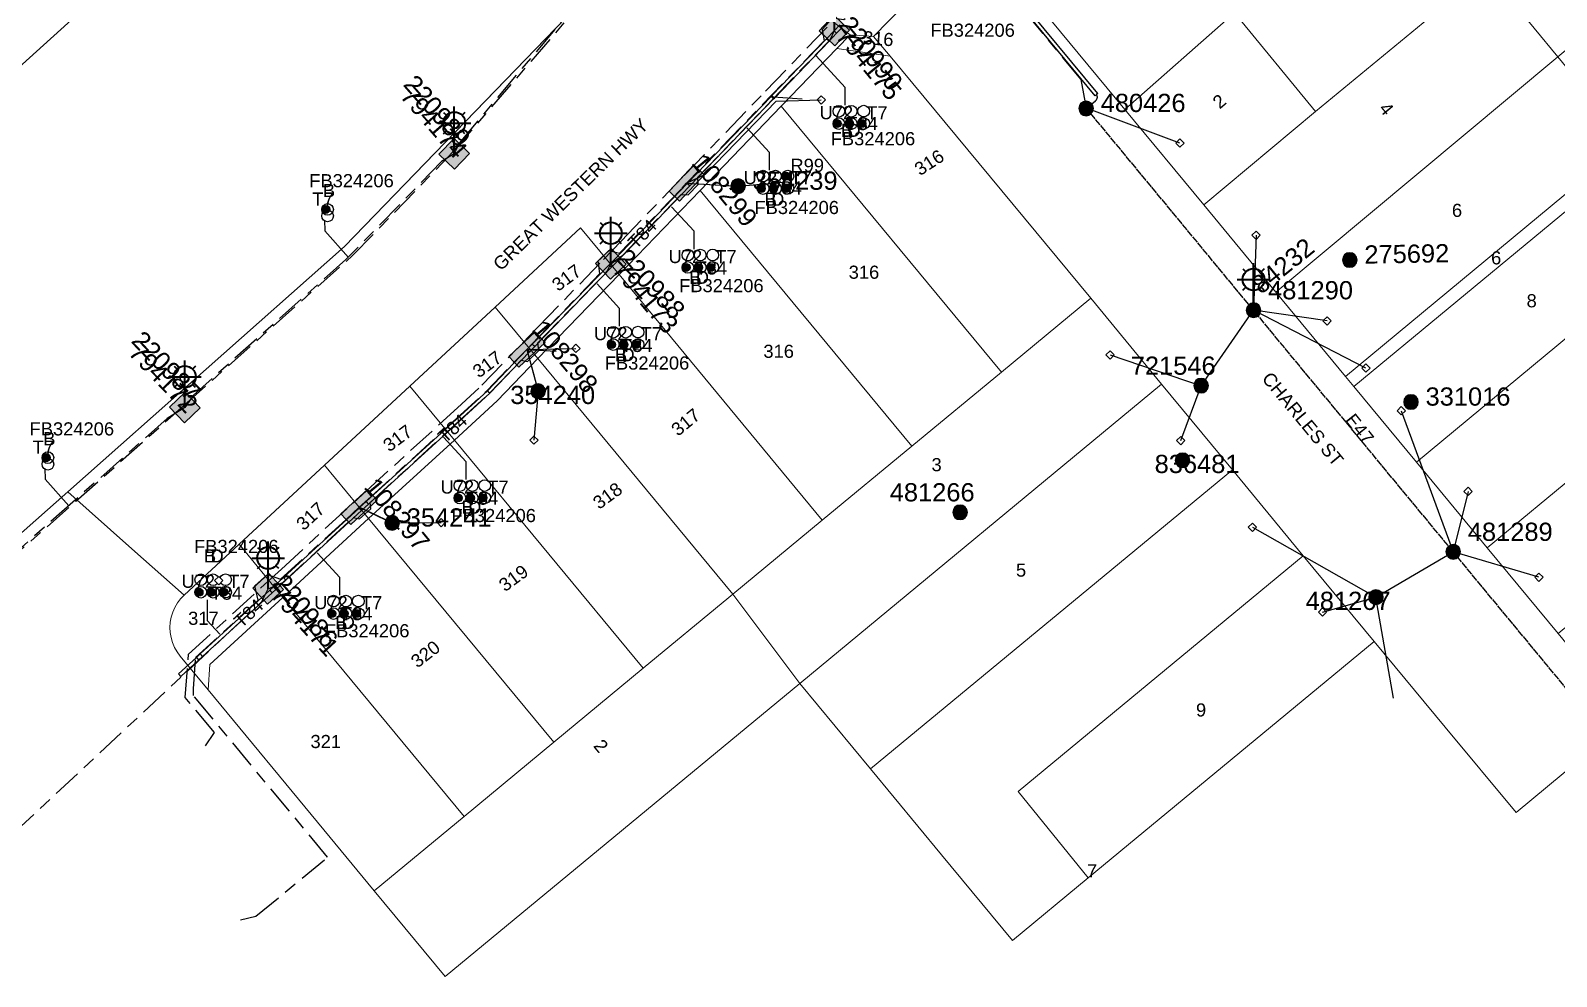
# Model space of a CAD drawing. Header units: metres. Extents: x 259983 to 262112, y 6265371 to 6267114.
# Drawn here: x 261296 to 261505.5, y 6265508.4 to 6265638.2 of the extents above; entities that cross this region are included whole.
import ezdxf
from ezdxf.enums import TextEntityAlignment as Align

# ---------------------------------------------------------------- set-up
doc = ezdxf.new("R2010")
doc.units = ezdxf.units.M
doc.linetypes.add('Cable Exist OH', pattern=[1, 1, 0])
doc.linetypes.add('Cable Exist UG', pattern=[8.2, 4, -1.2, 1.8, -1.2])
doc.layers.get('0').update_dxf_attribs({"color": 6})
doc.layers.add('Cadastre Land Parcels_SP_EXT', color=9, linetype='Continuous', lineweight=5)
doc.layers.add('Cadastre Roads_SP_EXT', color=9, linetype='Continuous', lineweight=5)
for name, color, linetype in [('Duct_SP_EXT', 7, 'Continuous'), ('Equip_SP_SL_EXT', 7, 'Continuous'), ('Mains_HV_EXT', 7, 'Continuous'), ('Mains_LV_EXT', 7, 'Continuous'), ('Mains_SL_EXT', 7, 'Continuous'), ('Services_SP_EXT', 7, 'Continuous'), ('SupportsOH_SP_TR_HV_LV_SL_EXT', 7, 'Continuous'), ('SupportsUG_SP_LV_EXT', 7, 'Continuous'), ('SupportsUG_SP_LV_SL_EXT', 7, 'Continuous'), ('Trench_SP_EXT', 7, 'Continuous')]:
    doc.layers.add(name, color=color, linetype=linetype)
doc.styles.add('COLUMN_LABEL', font='arial.ttf')
doc.styles.add('iecARIAL', font='arial.ttf', dxfattribs={"height": 2})
doc.styles.add('POLE_LABEL', font='arial.ttf')
doc.styles.get("Standard").update_dxf_attribs({"font": 'arial.ttf'})

# ---------------------------------------------------------------- blocks, each defined once
blk = doc.blocks.new('COLUMN_EXT')
blk.add_hatch(color=256).paths.add_polyline_path([(-1.49, 1.48), (-1.49, -1.49), (1.48, -1.49), (1.48, 1.48)])
blk.add_lwpolyline([(-1.49, -1.49), (1.48, -1.49), (1.48, 1.48), (-1.49, 1.48)], close=True)
for tag, height, style, flags, p in [('ASSET_NUM', 2.5, 'COLUMN_LABEL', 8, (2, 2)), ('STRUCTURE_PLANT_NUMBER', 0.2, 'POLE_LABEL', 9, (1.81, 0.03)), ('STREET_CODE', 0.2, 'COLUMN_LABEL', 9, (1.81, -0.2))]:
    blk.add_attdef(tag, text='', height=height, dxfattribs=dict(style=style, flags=flags)).set_placement(p, align=Align.MIDDLE_LEFT)
at = {"flags": 9}
for tag, p in [('COLUMN_TYPE', (1.81, -0.4)), ('OWNED_BY', (1.81, -0.6)), ('STATE', (1.81, -0.8)), ('USAGE', (1.81, -1)), ('STREETNAME', (1.81, -1.6)), ('SUBURB', (1.81, -1.8)), ('LEGEND', (1.81, -1.2)), ('LOCATION', (1.81, -1.4)), ('NOTES', (1.81, -2))]:
    blk.add_attdef(tag, text='', height=0.2, dxfattribs=at).set_placement(p, align=Align.MIDDLE_LEFT)
at = {"flags": 1}
blk.add_attdef('Z', (1.81, -2.35), '', height=0.2, dxfattribs=at)
blk = doc.blocks.new('PILLAR_EXT')
blk.add_hatch(color=256).paths.add_polyline_path([(-2.475, 0.99), (-2.475, -0.99), (2.475, -0.99), (2.475, 0.99)])
blk.add_lwpolyline([(-2.475, -0.99), (2.475, -0.99), (2.475, 0.99), (-2.475, 0.99)], close=True)
at = {"style": 'iecARIAL', "flags": 8}
blk.add_attdef('ASSET_NUM', (1.5, 3.5), '', height=2.5, dxfattribs=at)
for tag, p, flags in [('OWNED_BY', (0, -0.2), 9), ('STATE', (0, -0.4), 9), ('SUPPORT_TYPE', (0, -0.6), 9), ('STREETNAME', (0, -1.8), 9), ('SUBURB', (0, -2), 1), ('USAGE', (0, -0.8), 9), ('LEGEND', (0, -1), 9), ('LOCATION', (0, -1.2), 9), ('NOTES', (0, -1.4), 9), ('PARENT', (0, -1.6), 9)]:
    blk.add_attdef(tag, p, '', height=0.2, dxfattribs=dict(flags=flags))
blk = doc.blocks.new('DUCT_EXT')
blk.add_circle((0, 0.8), 0.8)
at = {"flags": 1}
blk.add_attdef('Z', (0, 0), '', height=0.2, dxfattribs=at)
at = {"flags": 9}
for tag, p in [('DUCT_CODE', (0, 0)), ('XSECT_TYPE', (0, -0.2)), ('STATE', (0, -0.6)), ('FB_REFERENCE', (0, -0.4)), ('NOTES', (0, -0.8))]:
    blk.add_attdef(tag, text='', height=0.2, dxfattribs=at).set_placement(p, align=Align.MIDDLE_LEFT)
blk = doc.blocks.new('SL_LANTERN_EXT')
at = {"lineweight": 40}
for p, q in [((0, 1.97), (0, 6.47)), ((-2.25, 4.22), (2.25, 4.22)), ((-1.46, 5.68), (-1.06, 5.28)), ((1.46, 5.68), (1.06, 5.28)), ((-1.46, 2.76), (-1.06, 3.16)), ((0, 0), (0, 2.72)), ((1.46, 2.76), (1.06, 3.16))]:
    blk.add_line(p, q, dxfattribs=at)
blk.add_circle((0, 4.22), 1.5, dxfattribs=at)
at = {"style": 'iecARIAL', "flags": 8}
blk.add_attdef('ASSET_NUM', (1.5, 1.5), '', height=2.5, dxfattribs=at)
for tag, p, height, flags in [('OPERATING_VOLTAGE', (0.98, -1.65), 0.2, 9), ('ORIENTATION', (0.98, -1.85), 0.2, 9), ('OWNED_BY', (0.98, -2.05), 0.2, 9), ('STATE', (0.98, -2.25), 0.2, 9), ('CONSTRUCTED_VOLTAGE', (0.98, -0.65), 0.2, 9), ('CONTROL_TYPE', (0.98, -0.85), 0.2, 9), ('LANTERN_PURPOSE', (0.98, -1.05), 0.2, 9), ('LANTERN_TYPE', (0.98, -1.25), 0.2, 9), ('NO_PHASES', (0.98, -1.45), 0.2, 9), ('LNUMBER', (2.18, -3.25), 2.5, 8), ('USAGE', (0.98, -2.45), 0.2, 9), ('CEXIST', (0.98, -2.65), 0.2, 9), ('CNEW', (0.98, -2.85), 0.2, 9), ('CNUMBER', (0.98, -3.05), 0.2, 9), ('CREMOVE', (0.98, -3.25), 0.2, 9), ('CREPLACE', (0.98, -3.45), 0.2, 9), ('LKINGHEIGHT', (0.98, -3.65), 0.2, 9), ('LBRACKET', (0.98, -3.85), 0.2, 9), ('LBRACKETVOCAB', (0.98, -4.05), 0.2, 9), ('LCATEGORY', (0.98, -4.25), 0.2, 9), ('LCHARGE1', (0.98, -4.45), 0.2, 9), ('LCHARGE1PERCENT', (0.98, -4.65), 0.2, 9), ('LCHARGE2', (0.98, -4.85), 0.2, 9), ('LCHARGE2PERCENT', (0.98, -5.05), 0.2, 9), ('LCHARGE3', (0.98, -5.25), 0.2, 9), ('LCHARGE3PERCENT', (0.98, -5.45), 0.2, 9), ('LEXIST', (0.98, -5.65), 0.2, 9), ('LLAMP', (0.98, -5.85), 0.2, 9), ('LLAMPVOCAB', (0.98, -6.05), 0.2, 9), ('LMAST', (0.98, -6.25), 0.2, 9), ('LMASTVOCAB', (0.98, -6.45), 0.2, 9), ('LNEW', (0.98, -6.65), 0.2, 9), ('LANTNUMBER', (0.98, -6.85), 0.2, 9), ('LOUTREACH', (0.98, -7.25), 0.2, 9), ('LOUTREACHVOCAB', (0.98, -7.45), 0.2, 9), ('LRATECODE', (0.98, -7.65), 0.2, 9), ('LREMOVE', (0.98, -7.85), 0.2, 9), ('LREPLACE', (0.98, -8.05), 0.2, 9), ('LTYPE', (0.98, -8.25), 0.2, 9), ('LTYPEVOCAB', (0.98, -8.45), 0.2, 9), ('STREETNAME', (0.98, -9.25), 0.2, 9), ('SUBURB', (0.98, -9.45), 0.2, 1), ('LEGEND', (0.98, -8.65), 0.2, 9), ('LOCATION', (0.98, -8.85), 0.2, 9), ('NOTES', (0.98, -9.05), 0.2, 9)]:
    blk.add_attdef(tag, p, '', height=height, dxfattribs=dict(flags=flags))
blk = doc.blocks.new('CCP_EXT')
at = {"flags": 9}
for tag, p in [('STATE', (0, -1.8)), ('NOTES', (0, -2))]:
    blk.add_attdef(tag, text='', height=0.2, dxfattribs=at).set_placement(p, align=Align.MIDDLE_LEFT)
blk.add_wipeout([(0, 0.57), (0.57, 0), (0, -0.57), (-0.57, 0)])
blk.add_lwpolyline([(-0.57, 0), (0, 0.57), (0.57, 0), (0, -0.57), (-0.57, 0)])
at = {"flags": 1}
blk.add_attdef('Z', (0, 0), '', height=0.2, dxfattribs=at)
at = {"flags": 9}
for tag, p in [('CCP_TYPE', (0, 0)), ('CONSTRUCTED_VOLTAGE', (0, -0.2)), ('OPERATING_VOLTAGE', (0, -0.6)), ('ORIENTATION', (0, -0.8)), ('OWNED_BY', (0, -1)), ('NO_PHASES', (0, -0.4)), ('USAGE', (0, -1.2)), ('LEGEND', (0, -1.4)), ('LIFE_SUPPORT', (0, -1.6))]:
    blk.add_attdef(tag, text='', height=0.2, dxfattribs=at).set_placement(p, align=Align.MIDDLE_LEFT)
blk = doc.blocks.new('POLE_EXT')
blk.add_hatch(color=256).paths.add_polyline_path([(-1, 0, 1), (1, 0, 1)])
blk.add_lwpolyline([(-1, 0, 1), (1, 0, 1)], format="xyb", close=True)
for tag, height, flags, p in [('pNumber', 2.5, 8, (-17.84, 2.07)), ('OWNED_BY', 0.2, 9, (1.35, -0.4)), ('SPECIAL_USE', 0.2, 9, (1.35, -0.8)), ('STATE', 0.2, 9, (1.35, -1)), ('cLV', 0.2, 9, (1.35, -1.4)), ('hDepth', 0.2, 9, (1.35, -1.6)), ('hDia', 0.2, 9, (1.35, -1.8)), ('cHV', 0.2, 9, (1.35, -2)), ('PARENT', 0.2, 9, (1.35, -0.6)), ('USAGE', 0.2, 9, (1.35, -1.2)), ('cLinedev', 0.2, 9, (1.35, -3.4)), ('pExisting', 0.2, 9, (1.35, -3.8)), ('LBRACKET', 0.2, 9, (1.35, -2.2)), ('LExisting', 0.2, 9, (1.35, -2.4)), ('LANTNUMBER', 0.2, 9, (1.35, -2.6)), ('LOther', 0.2, 9, (1.35, -2.8)), ('LRemove', 0.2, 9, (1.35, -3)), ('LEGEND', 0.2, 9, (1.35, -3.2)), ('LOCATION', 0.2, 9, (1.35, -3.6)), ('PFNUMBER', 0.2, 9, (1.35, -4)), ('NEWPFNUMBER', 0.2, 9, (1.35, -4.2)), ('pFooting', 0.2, 9, (1.35, -4.4)), ('pNew', 0.2, 9, (1.35, -4.6)), ('pRelocate', 0.2, 9, (1.35, -5)), ('pRemove', 0.2, 9, (1.35, -5.2)), ('pReplace', 0.2, 9, (1.35, -5.4)), ('pStay', 0.2, 9, (1.35, -5.6)), ('pType', 0.2, 9, (1.35, -5.8)), ('cspan', 0.2, 9, (1.35, -6)), ('STREETNAME', 0.2, 9, (1.35, -6.2)), ('SUBURB', 0.2, 9, (1.35, -6.4)), ('OPERATED_BY', 0.2, 9, (1.36, -7.01)), ('NOTES', 0.2, 9, (1.35, -6.6)), ('MAINTAINED_BY', 0.2, 9, (1.36, -6.81))]:
    blk.add_attdef(tag, text='', height=height, dxfattribs=dict(flags=flags)).set_placement(p, align=Align.MIDDLE_LEFT)
at = {"style": 'POLE_LABEL'}
for tag, height, flags, p in [('ASSET_NUM', 2.5, 8, (2, 2)), ('STRUCTURE_PLANT_NUMBER', 0.2, 9, (1.35, 0.03)), ('STREET_CODE', 0.2, 9, (1.35, -0.2))]:
    blk.add_attdef(tag, text='', height=height, dxfattribs=dict(at, flags=flags)).set_placement(p, align=Align.MIDDLE_LEFT)
at = {"flags": 1}
blk.add_attdef('Z', (1.35, -7.33), '', height=0.2, dxfattribs=at)
blk = doc.blocks.new('CABLE_LARGE_EXT')
h = blk.add_hatch(color=256)
edge = h.paths.add_edge_path()
edge.add_arc((0, 0.55), 0.55, 0, 360)
blk.add_circle((0, 0.55), 0.55)
at = {"flags": 1}
blk.add_attdef('Z', (0, 0), '', height=0.2, dxfattribs=at)
at = {"flags": 9}
for tag, p in [('COND_CODE', (0, 0)), ('STATE', (0, -0.4)), ('XSECT_SIZE', (0, -0.6)), ('FB_REFERENCE', (0, -0.2)), ('NOTES', (0, -0.8))]:
    blk.add_attdef(tag, text='', height=0.2, dxfattribs=at).set_placement(p, align=Align.MIDDLE_LEFT)

msp = doc.modelspace()

# ---------------------------------------------------------------- linework, layer by layer
at = {"layer": 'Cadastre Land Parcels_SP_EXT', "linetype": 'Continuous'}
for points in [[(261439.28, 6265667.34), (261461.33, 6265640.6), (261472.48, 6265627.08), (261488.03, 6265639.9), (261453.92, 6265681.17), (261439.28, 6265667.34)], [(261544.45, 6265666.88), (261534.79, 6265678.57), (261519.03, 6265665.5), (261503.55, 6265652.71), (261495.96, 6265646.43), (261505.74, 6265634.58), (261544.45, 6265666.88)], [(261461.33, 6265640.6), (261439.28, 6265667.34), (261427.22, 6265655.68), (261427.28, 6265650.31), (261446.26, 6265627.37), (261461.33, 6265640.6)], [(261505.74, 6265634.58), (261495.96, 6265646.43), (261488.03, 6265639.9), (261472.48, 6265627.08), (261457.11, 6265614.26), (261467.03, 6265602.26), (261505.74, 6265634.58)], [(261472.48, 6265627.08), (261461.33, 6265640.6), (261446.26, 6265627.37), (261457.11, 6265614.26), (261472.48, 6265627.08)], [(261411.78, 6265637.38), (261408.55, 6265637.61), (261406.73, 6265635.71), (261414.05, 6265634.65), (261411.78, 6265637.38)], [(261441.6, 6265601.44), (261414.05, 6265634.65), (261406.73, 6265635.71), (261399.11, 6265627.79), (261429.33, 6265591.3), (261441.6, 6265601.44)], [(261515.4, 6265622.86), (261505.74, 6265634.58), (261467.03, 6265602.26), (261476.58, 6265590.73), (261515.4, 6265622.86)], [(261429.33, 6265591.3), (261399.11, 6265627.79), (261387.96, 6265616.21), (261417.06, 6265581.16), (261429.33, 6265591.3)], [(261516.57, 6265621.44), (261515.4, 6265622.86), (261476.58, 6265590.73), (261477.74, 6265589.32), (261516.57, 6265621.44)], [(261525.13, 6265611.09), (261516.57, 6265621.44), (261477.74, 6265589.32), (261486.31, 6265578.97), (261525.13, 6265611.09)], [(261417.06, 6265581.16), (261387.96, 6265616.21), (261376.86, 6265604.69), (261404.75, 6265571), (261417.06, 6265581.16)], [(261359.83, 6265600.24), (261365.69, 6265593.16), (261376.86, 6265604.69), (261371.55, 6265611.09), (261359.83, 6265600.24)], [(261534.86, 6265599.32), (261525.13, 6265611.09), (261486.31, 6265578.97), (261496.04, 6265567.2), (261534.86, 6265599.32)], [(261365.69, 6265593.16), (261392.46, 6265560.83), (261404.75, 6265571), (261376.86, 6265604.69), (261365.69, 6265593.16)], [(261360.12, 6265587.36), (261365.69, 6265593.16), (261359.83, 6265600.24), (261348.1, 6265589.4), (261354.23, 6265581.96), (261360.12, 6265587.36)], [(261451.32, 6265589.65), (261441.6, 6265601.44), (261429.33, 6265591.3), (261417.06, 6265581.16), (261404.75, 6265571), (261392.46, 6265560.83), (261401.64, 6265548.59), (261451.32, 6265589.65)], [(261544.58, 6265587.55), (261534.86, 6265599.32), (261496.04, 6265567.2), (261505.77, 6265555.44), (261544.58, 6265587.55)], [(261391.91, 6265560.37), (261392.46, 6265560.83), (261365.69, 6265593.16), (261360.12, 6265587.36), (261354.23, 6265581.96), (261380.17, 6265550.67), (261391.91, 6265560.37)], [(261354.23, 6265581.96), (261348.1, 6265589.4), (261336.39, 6265578.54), (261342.45, 6265571.22), (261354.23, 6265581.96)], [(261461.05, 6265577.89), (261451.32, 6265589.65), (261401.64, 6265548.59), (261411.37, 6265536.85), (261461.05, 6265577.89)], [(261380.17, 6265550.67), (261354.23, 6265581.96), (261342.45, 6265571.22), (261367.87, 6265540.51), (261380.17, 6265550.67)], [(261342.45, 6265571.22), (261336.39, 6265578.54), (261324.67, 6265567.69), (261330.69, 6265560.4), (261342.45, 6265571.22)], [(261470.78, 6265566.12), (261461.05, 6265577.89), (261411.37, 6265536.85), (261421.11, 6265525.08), (261430.84, 6265513.32), (261441.27, 6265521.93), (261431.63, 6265533.77), (261470.78, 6265566.12)], [(261367.87, 6265540.51), (261342.45, 6265571.22), (261330.69, 6265560.4), (261355.57, 6265530.34), (261367.87, 6265540.51)], [(261315.18, 6265556.28), (261315.22, 6265555.57), (261315.33, 6265554.87), (261315.53, 6265554.19), (261315.81, 6265553.54), (261316.16, 6265552.92), (261316.58, 6265552.35), (261320.42, 6265547.7), (261320.65, 6265551.21), (261330.69, 6265560.4), (261324.67, 6265567.69), (261317.13, 6265560.71), (261316.64, 6265560.2), (261316.21, 6265559.63), (261315.85, 6265559.02), (261315.57, 6265558.37), (261315.36, 6265557.69), (261315.23, 6265556.99), (261315.18, 6265556.28)], [(261441.27, 6265521.93), (261480.51, 6265554.36), (261470.78, 6265566.12), (261431.63, 6265533.77), (261441.27, 6265521.93)], [(261320.42, 6265547.7), (261336.3, 6265528.52), (261343.23, 6265520.14), (261355.57, 6265530.34), (261330.69, 6265560.4), (261320.65, 6265551.21), (261320.42, 6265547.7)], [(261401.64, 6265548.59), (261392.46, 6265560.83), (261391.91, 6265560.37), (261380.17, 6265550.67), (261367.87, 6265540.51), (261355.57, 6265530.34), (261343.23, 6265520.14), (261352.96, 6265508.38), (261401.64, 6265548.59)]]:
    msp.add_lwpolyline(points, close=True, dxfattribs=at)
msp.add_lwpolyline([(261278.76, 6265555.08), (261301.15, 6265574.86), (261339.13, 6265608.57), (261372.27, 6265642.79), (261343.1, 6265677.24), (261341.34, 6265675.57), (261291.54, 6265630.56)], dxfattribs=at)
at = {"layer": 'Duct_SP_EXT'}
for p, q in [((261442.57, 6265629.54), (261425.73, 6265649.9)), ((261442.21, 6265629.24), (261425.21, 6265649.77)), ((261405.33, 6265637.06), (261406.37, 6265638.14)), ((261405.67, 6265636.73), (261406.71, 6265637.81)), ((261406.37, 6265638.14), (261407.15, 6265638.96)), ((261406.37, 6265638.14), (261406.54, 6265637.98)), ((261406.37, 6265638.14), (261406.54, 6265637.98)), ((261406.71, 6265637.81), (261406.54, 6265637.98)), ((261406.71, 6265637.81), (261406.54, 6265637.98)), ((261406.71, 6265637.81), (261407.49, 6265638.62)), ((261405.33, 6265637.06), (261405.5, 6265636.89)), ((261405.67, 6265636.73), (261405.5, 6265636.89)), ((261386.2, 6265617.18), (261397.72, 6265629.14)), ((261397.72, 6265629.14), (261397.83, 6265629.25)), ((261397.72, 6265629.14), (261397.89, 6265628.97)), ((261397.83, 6265629.25), (261398, 6265629.09)), ((261397.83, 6265629.25), (261398, 6265629.09)), ((261398.06, 6265628.81), (261397.89, 6265628.97)), ((261398.17, 6265628.92), (261398, 6265629.09)), ((261398.17, 6265628.92), (261398, 6265629.09)), ((261398.06, 6265628.81), (261398.17, 6265628.92)), ((261442.21, 6265629.24), (261442.39, 6265629.39)), ((261442.57, 6265629.54), (261442.39, 6265629.39)), ((261386.54, 6265616.85), (261398.06, 6265628.81)), ((261376.15, 6265606.74), (261386.2, 6265617.18)), ((261376.49, 6265606.41), (261386.54, 6265616.85)), ((261386.2, 6265617.18), (261386.37, 6265617.02)), ((261386.2, 6265617.18), (261386.37, 6265617.02)), ((261386.54, 6265616.85), (261386.37, 6265617.02)), ((261386.54, 6265616.85), (261386.37, 6265617.02)), ((261375.47, 6265606.04), (261375.65, 6265606.23)), ((261375.47, 6265606.04), (261375.64, 6265605.87)), ((261375.81, 6265605.71), (261375.64, 6265605.87)), ((261375.65, 6265606.23), (261376.15, 6265606.74)), ((261375.65, 6265606.23), (261375.82, 6265606.06)), ((261375.65, 6265606.23), (261375.82, 6265606.06)), ((261375.81, 6265605.71), (261376, 6265605.89)), ((261376, 6265605.89), (261375.82, 6265606.06)), ((261376, 6265605.89), (261375.82, 6265606.06)), ((261376, 6265605.89), (261376.49, 6265606.41)), ((261376.15, 6265606.74), (261376.15, 6265606.74)), ((261376.15, 6265606.74), (261376.32, 6265606.58)), ((261376.15, 6265606.74), (261376.32, 6265606.58)), ((261376.49, 6265606.41), (261376.32, 6265606.58)), ((261376.49, 6265606.41), (261376.32, 6265606.58)), ((261376.49, 6265606.41), (261376.49, 6265606.41)), ((261358.76, 6265588.75), (261364.2, 6265594.41)), ((261359.1, 6265588.4), (261364.55, 6265594.08)), ((261364.2, 6265594.41), (261364.92, 6265595.15)), ((261364.2, 6265594.41), (261364.38, 6265594.24)), ((261364.2, 6265594.41), (261364.38, 6265594.24)), ((261364.55, 6265594.08), (261364.38, 6265594.24)), ((261364.55, 6265594.07), (261364.38, 6265594.24)), ((261364.55, 6265594.07), (261365.26, 6265594.81)), ((261364.92, 6265595.15), (261364.92, 6265595.15)), ((261364.92, 6265595.15), (261365.09, 6265594.98)), ((261364.92, 6265595.15), (261365.09, 6265594.98)), ((261365.26, 6265594.81), (261365.09, 6265594.98)), ((261365.26, 6265594.81), (261365.09, 6265594.98)), ((261365.26, 6265594.81), (261365.26, 6265594.81)), ((261352.92, 6265583.4), (261358.76, 6265588.75)), ((261353.25, 6265583.04), (261359.1, 6265588.4)), ((261358.76, 6265588.75), (261358.93, 6265588.58)), ((261359.1, 6265588.4), (261358.93, 6265588.58)), ((261342.12, 6265573.55), (261352.92, 6265583.4)), ((261342.44, 6265573.19), (261353.25, 6265583.04)), ((261352.92, 6265583.4), (261353.08, 6265583.22)), ((261353.25, 6265583.04), (261353.08, 6265583.22)), ((261330.77, 6265563.11), (261341.14, 6265572.65)), ((261331.09, 6265562.76), (261341.46, 6265572.3)), ((261341.14, 6265572.65), (261341.2, 6265572.71)), ((261341.14, 6265572.65), (261341.3, 6265572.47)), ((261341.2, 6265572.71), (261342.12, 6265573.55)), ((261341.2, 6265572.71), (261341.36, 6265572.53)), ((261341.2, 6265572.71), (261341.36, 6265572.53)), ((261341.46, 6265572.3), (261341.3, 6265572.47)), ((261341.53, 6265572.36), (261341.36, 6265572.53)), ((261341.53, 6265572.36), (261341.36, 6265572.53)), ((261341.46, 6265572.3), (261341.53, 6265572.36)), ((261341.53, 6265572.36), (261342.44, 6265573.19)), ((261342.12, 6265573.55), (261342.12, 6265573.55)), ((261342.12, 6265573.55), (261342.28, 6265573.37)), ((261342.12, 6265573.55), (261342.28, 6265573.37)), ((261342.44, 6265573.19), (261342.28, 6265573.37)), ((261342.44, 6265573.19), (261342.28, 6265573.37)), ((261342.44, 6265573.19), (261342.44, 6265573.19)), ((261328.88, 6265561.38), (261329.38, 6265561.83)), ((261329.38, 6265561.83), (261330.77, 6265563.11)), ((261329.38, 6265561.83), (261329.54, 6265561.65)), ((261329.7, 6265561.47), (261331.09, 6265562.76)), ((261330.77, 6265563.11), (261330.77, 6265563.11)), ((261330.77, 6265563.11), (261330.93, 6265562.93)), ((261330.77, 6265563.11), (261330.93, 6265562.93)), ((261331.09, 6265562.76), (261330.93, 6265562.93)), ((261331.09, 6265562.76), (261330.93, 6265562.93)), ((261331.09, 6265562.76), (261331.09, 6265562.76)), ((261319.67, 6265552.29), (261329.21, 6265561.02)), ((261328.88, 6265561.38), (261329.05, 6265561.2)), ((261328.88, 6265561.38), (261329.05, 6265561.2)), ((261329.21, 6265561.02), (261329.05, 6265561.2)), ((261329.21, 6265561.02), (261329.05, 6265561.2)), ((261329.21, 6265561.02), (261329.7, 6265561.47)), ((261329.7, 6265561.47), (261329.54, 6265561.65)), ((261316.36, 6265549.92), (261318.82, 6265552.16)), ((261316.69, 6265549.56), (261319.14, 6265551.81)), ((261318.82, 6265552.16), (261319.34, 6265552.64)), ((261318.82, 6265552.16), (261318.98, 6265551.98)), ((261319.14, 6265551.81), (261318.98, 6265551.98)), ((261319.14, 6265551.81), (261319.67, 6265552.29)), ((261319.34, 6265552.64), (261319.34, 6265552.64)), ((261319.34, 6265552.64), (261319.51, 6265552.47)), ((261319.34, 6265552.64), (261319.51, 6265552.47)), ((261319.67, 6265552.29), (261319.51, 6265552.47)), ((261319.67, 6265552.29), (261319.51, 6265552.47)), ((261319.67, 6265552.29), (261319.67, 6265552.29)), ((261316.36, 6265549.92), (261316.53, 6265549.74)), ((261316.69, 6265549.56), (261316.53, 6265549.74))]:
    msp.add_line(p, q, dxfattribs=at)
for points in [[(261407.89, 6265627.94), (261407.89, 6265630.37), (261403.9, 6265634.73)], [(261397.48, 6265619.03), (261397.48, 6265621.46), (261394.38, 6265624.85)], [(261336.42, 6265612.14), (261336.44, 6265610.68), (261339.68, 6265607.02)], [(261387.16, 6265608.2), (261387.16, 6265610.63), (261384.06, 6265614.01)], [(261376.91, 6265597.62), (261376.91, 6265600.05), (261373.82, 6265603.44)], [(261355.86, 6265576.58), (261355.86, 6265579), (261352.76, 6265582.39)], [(261298.02, 6265578.08), (261298.04, 6265576.62), (261301.29, 6265572.96)], [(261338.51, 6265560.71), (261338.51, 6265563.14), (261335.41, 6265566.53)], [(261320.3, 6265560.08), (261320.3, 6265557.23), (261322.05, 6265555.35)]]:
    msp.add_lwpolyline(points, dxfattribs=at)
at = {"layer": 'Mains_LV_EXT', "linetype": 'Cable Exist UG'}
msp.add_lwpolyline([(261441, 6265627.54), (261440.28, 6265631.46), (261440.28, 6265631.46), (261425.15, 6265649.75), (261426.26, 6265655.92), (261424.54, 6265657.94), (261426.28, 6265659.51), (261428.09, 6265659.23), (261436.18, 6265667.11), (261437.25, 6265666.69), (261438.63, 6265668.14), (261438.65, 6265669.49), (261445.65, 6265676.15), (261452.31, 6265682.39)], dxfattribs=at)
at = {"layer": 'Mains_SL_EXT', "linetype": 'Cable Exist UG'}
for points in [[(261354.22, 6265621.27), (261354.92, 6265622.72), (261354.92, 6265622.72), (261382.84, 6265655.83), (261384.16, 6265656.43)], [(261354.22, 6265621.27), (261352.48, 6265620.19), (261352.48, 6265620.19), (261339.35, 6265606.75), (261318.4, 6265588.14), (261317.22, 6265586.45)], [(261317.22, 6265586.45), (261314.8, 6265584.95), (261314.8, 6265584.95), (261301.84, 6265573.46), (261279.32, 6265553.57), (261277.85, 6265552.27), (261277.12, 6265550.95)]]:
    msp.add_lwpolyline(points, dxfattribs=at)
at = {"layer": 'Services_SP_EXT'}
for points in [[(261386.12, 6265617.25), (261393.19, 6265616.83)], [(261456.75, 6265589.45), (261463.95, 6265599.8)], [(261364.2, 6265594.42), (261365.73, 6265588.68)], [(261345.69, 6265570.62), (261341.16, 6265572.78)], [(261480.76, 6265560.42), (261491.37, 6265566.65)], [(261483.18, 6265546.57), (261480.76, 6265560.42)]]:
    msp.add_lwpolyline(points, dxfattribs=at)
at = {"layer": 'Trench_SP_EXT', "linetype": 'Cable Exist UG'}
for points in [[(261354.04, 6265621.52), (261384.16, 6265656.43)], [(261398, 6265629.09), (261402.16, 6265628.79)], [(261317.08, 6265586.73), (261340.31, 6265607.34), (261354.04, 6265621.52)], [(261386.12, 6265617.25), (261393.19, 6265616.83)], [(261364.2, 6265594.42), (261368.75, 6265594.16)], [(261364.2, 6265594.42), (261365.73, 6265588.68)], [(261276.93, 6265551.18), (261279.89, 6265553.81), (261302.27, 6265573.59), (261317.08, 6265586.73)], [(261341.16, 6265572.78), (261345.69, 6265570.62)]]:
    msp.add_lwpolyline(points, dxfattribs=at)
msp.add_lwpolyline([(261440.97, 6265627.5), (261442.24, 6265628.55), (261442.24, 6265628.55, 0.447482), (261442.39, 6265629.39)], format="xyb", dxfattribs=at)

# ---------------------------------------------------------------- block references
at = {"layer": 'Duct_SP_EXT', "rotation": 269.9999999999998}
for name, p in [('DUCT_EXT', (261406.22, 6265627.11)), ('DUCT_EXT', (261407.92, 6265627.11)), ('DUCT_EXT', (261409.63, 6265627.12)), ('DUCT_EXT', (261406.22, 6265625.41)), ('CABLE_LARGE_EXT', (261406.22, 6265625.41)), ('DUCT_EXT', (261407.92, 6265625.41)), ('CABLE_LARGE_EXT', (261407.92, 6265625.41)), ('DUCT_EXT', (261409.63, 6265625.42)), ('CABLE_LARGE_EXT', (261409.63, 6265625.42)), ('DUCT_EXT', (261395.81, 6265618.2)), ('DUCT_EXT', (261397.51, 6265618.2)), ('DUCT_EXT', (261399.22, 6265618.21)), ('DUCT_EXT', (261395.81, 6265616.5)), ('CABLE_LARGE_EXT', (261395.81, 6265616.5)), ('DUCT_EXT', (261397.51, 6265616.5)), ('DUCT_EXT', (261399.22, 6265616.51)), ('DUCT_EXT', (261336.02, 6265613.63)), ('CABLE_LARGE_EXT', (261336.02, 6265613.63)), ('DUCT_EXT', (261336.02, 6265612.74)), ('DUCT_EXT', (261385.49, 6265607.37)), ('DUCT_EXT', (261387.19, 6265607.37)), ('DUCT_EXT', (261388.9, 6265607.38)), ('DUCT_EXT', (261385.49, 6265605.67)), ('CABLE_LARGE_EXT', (261385.49, 6265605.67)), ('DUCT_EXT', (261387.19, 6265605.67)), ('CABLE_LARGE_EXT', (261387.19, 6265605.67)), ('DUCT_EXT', (261388.9, 6265605.68)), ('CABLE_LARGE_EXT', (261388.9, 6265605.68)), ('DUCT_EXT', (261375.25, 6265596.79)), ('DUCT_EXT', (261376.95, 6265596.79)), ('DUCT_EXT', (261378.65, 6265596.8)), ('DUCT_EXT', (261375.25, 6265595.09)), ('CABLE_LARGE_EXT', (261375.25, 6265595.09)), ('DUCT_EXT', (261376.95, 6265595.09)), ('CABLE_LARGE_EXT', (261376.95, 6265595.09)), ('DUCT_EXT', (261378.65, 6265595.1)), ('CABLE_LARGE_EXT', (261378.65, 6265595.1)), ('DUCT_EXT', (261297.62, 6265579.57)), ('CABLE_LARGE_EXT', (261297.62, 6265579.57)), ('DUCT_EXT', (261297.63, 6265578.67)), ('DUCT_EXT', (261354.19, 6265575.74)), ('DUCT_EXT', (261355.89, 6265575.74)), ('DUCT_EXT', (261357.6, 6265575.75)), ('DUCT_EXT', (261354.19, 6265574.04)), ('CABLE_LARGE_EXT', (261354.19, 6265574.04)), ('DUCT_EXT', (261355.89, 6265574.04)), ('CABLE_LARGE_EXT', (261355.89, 6265574.04)), ('DUCT_EXT', (261357.6, 6265574.05)), ('CABLE_LARGE_EXT', (261357.6, 6265574.05)), ('DUCT_EXT', (261318.62, 6265562.81)), ('DUCT_EXT', (261318.62, 6265561.11)), ('DUCT_EXT', (261320.32, 6265562.81)), ('DUCT_EXT', (261320.32, 6265561.11)), ('DUCT_EXT', (261322.02, 6265562.82)), ('DUCT_EXT', (261322.02, 6265561.12)), ('CABLE_LARGE_EXT', (261318.62, 6265561.11)), ('DUCT_EXT', (261336.84, 6265559.88)), ('DUCT_EXT', (261338.54, 6265559.88)), ('DUCT_EXT', (261340.25, 6265559.89)), ('DUCT_EXT', (261336.84, 6265558.18)), ('CABLE_LARGE_EXT', (261336.84, 6265558.18)), ('DUCT_EXT', (261338.54, 6265558.18)), ('CABLE_LARGE_EXT', (261338.54, 6265558.18)), ('DUCT_EXT', (261340.25, 6265558.19)), ('CABLE_LARGE_EXT', (261340.25, 6265558.19))]:
    msp.add_blockref(name, p, dxfattribs=at)
at = {"layer": 'Equip_SP_SL_EXT'}
ref = msp.add_blockref('SL_LANTERN_EXT', (261406.4, 6265638.18), dxfattribs=at)
ref.add_attrib('ASSET_NUM', '220990', dxfattribs={"layer": '0', "height": 2.5, "rotation": 307.482, "style": 'iecARIAL'}).set_placement((261407.9, 6265639.68), align=Align.MIDDLE_LEFT)
ref = msp.add_blockref('SL_LANTERN_EXT', (261354.22, 6265621.27), dxfattribs=at)
ref.add_attrib('ASSET_NUM', '220989', dxfattribs={"layer": '0', "height": 2.5, "rotation": 311.2497, "style": 'iecARIAL'}).set_placement((261355.72, 6265622.77), align=Align.MIDDLE_RIGHT)
ref = msp.add_blockref('SL_LANTERN_EXT', (261375.71, 6265606.15), dxfattribs=at)
ref.add_attrib('ASSET_NUM', '220988', dxfattribs={"layer": '0', "height": 2.5, "rotation": 313.5642, "style": 'iecARIAL'}).set_placement((261377.21, 6265607.65), align=Align.MIDDLE_LEFT)
ref = msp.add_blockref('SL_LANTERN_EXT', (261463.95, 6265599.8), dxfattribs=at)
ref.add_attrib('ASSET_NUM', '84232', dxfattribs={"layer": '0', "height": 2.5, "rotation": 38.7643, "style": 'iecARIAL'}).set_placement((261465.45, 6265601.3), align=Align.BOTTOM_LEFT)
ref = msp.add_blockref('SL_LANTERN_EXT', (261317.22, 6265586.45), dxfattribs=at)
ref.add_attrib('ASSET_NUM', '220987', dxfattribs={"layer": '0', "height": 2.5, "rotation": 313.9316, "style": 'iecARIAL'}).set_placement((261318.72, 6265587.95), align=Align.MIDDLE_RIGHT)
ref = msp.add_blockref('SL_LANTERN_EXT', (261328.67, 6265561.58), dxfattribs=at)
ref.add_attrib('ASSET_NUM', '220986', dxfattribs={"layer": '0', "height": 2.5, "rotation": 308.8174, "style": 'iecARIAL'}).set_placement((261330.17, 6265563.08), align=Align.MIDDLE_LEFT)
at = {"layer": 'SupportsOH_SP_TR_HV_LV_SL_EXT'}
ref = msp.add_blockref('POLE_EXT', (261440.97, 6265627.5), dxfattribs=at)
ref.add_attrib('ASSET_NUM', '480426', dxfattribs={"layer": '0', "height": 2.5, "style": 'POLE_LABEL'}).set_placement((261442.97, 6265628.25), align=Align.MIDDLE_LEFT)
ref = msp.add_blockref('POLE_EXT', (261477.17, 6265606.69), dxfattribs=at)
ref.add_attrib('ASSET_NUM', '275692', dxfattribs={"layer": '0', "height": 2.5, "rotation": 1, "style": 'POLE_LABEL'}).set_placement((261479.17, 6265607.44), align=Align.MIDDLE_LEFT)
ref = msp.add_blockref('POLE_EXT', (261456.75, 6265589.45), dxfattribs=at)
ref.add_attrib('ASSET_NUM', '721546', dxfattribs={"layer": '0', "height": 2.5, "rotation": 0.0405, "style": 'POLE_LABEL'}).set_placement((261458.75, 6265590.2), align=Align.BOTTOM_RIGHT)
ref = msp.add_blockref('POLE_EXT', (261365.73, 6265588.68), dxfattribs=at)
ref.add_attrib('ASSET_NUM', '354240', dxfattribs={"layer": '0', "height": 2.5, "style": 'POLE_LABEL'}).set_placement((261367.73, 6265589.43), align=Align.TOP_CENTER)
ref = msp.add_blockref('POLE_EXT', (261454.2, 6265579.21), dxfattribs=at)
ref.add_attrib('ASSET_NUM', '836481', dxfattribs={"layer": '0', "height": 2.5, "style": 'POLE_LABEL'}).set_placement((261456.2, 6265579.96), align=Align.TOP_CENTER)
ref = msp.add_blockref('POLE_EXT', (261423.66, 6265572.07), dxfattribs=at)
ref.add_attrib('ASSET_NUM', '481266', dxfattribs={"layer": '0', "height": 2.5, "style": 'POLE_LABEL'}).set_placement((261425.66, 6265572.82), align=Align.BOTTOM_RIGHT)
ref = msp.add_blockref('POLE_EXT', (261491.37, 6265566.65), dxfattribs=at)
ref.add_attrib('ASSET_NUM', '481289', dxfattribs={"layer": '0', "height": 2.5, "style": 'POLE_LABEL'}).set_placement((261493.37, 6265567.4), align=Align.BOTTOM_LEFT)
at = {"layer": 'SupportsUG_SP_LV_EXT'}
ref = msp.add_blockref('PILLAR_EXT', (261386.12, 6265617.25), dxfattribs=dict(at, rotation=226.8327871796358))
ref.add_attrib('ASSET_NUM', '108299', dxfattribs={"layer": '0', "height": 2.5, "rotation": 309.6998, "style": 'iecARIAL'}).set_placement((261387.62, 6265620.75), align=Align.MIDDLE_LEFT)
ref = msp.add_blockref('PILLAR_EXT', (261364.2, 6265594.42), dxfattribs=dict(at, rotation=223.2182669740055))
ref.add_attrib('ASSET_NUM', '108298', dxfattribs={"layer": '0', "height": 2.5, "rotation": 310.0641, "style": 'iecARIAL'}).set_placement((261365.7, 6265597.92), align=Align.MIDDLE_LEFT)
ref = msp.add_blockref('PILLAR_EXT', (261341.16, 6265572.78), dxfattribs=dict(at, rotation=222.4208522685884))
ref.add_attrib('ASSET_NUM', '108297', dxfattribs={"layer": '0', "height": 2.5, "rotation": 309.61, "style": 'iecARIAL'}).set_placement((261342.66, 6265576.28), align=Align.MIDDLE_LEFT)
at = {"layer": 'SupportsUG_SP_LV_SL_EXT'}
ref = msp.add_blockref('COLUMN_EXT', (261406.4, 6265638.18), dxfattribs=dict(at, rotation=226.4845983659431))
ref.add_attrib('ASSET_NUM', '794175', dxfattribs={"layer": '0', "height": 2.5, "rotation": 309.6867, "style": 'COLUMN_LABEL'}).set_placement((261408.4, 6265638.93), align=Align.TOP_LEFT)
ref = msp.add_blockref('COLUMN_EXT', (261354.22, 6265621.27), dxfattribs=dict(at, rotation=45.92371213627015))
ref.add_attrib('ASSET_NUM', '794174', dxfattribs={"layer": '0', "height": 2.5, "rotation": 311.2497, "style": 'COLUMN_LABEL'}).set_placement((261356.22, 6265622.02), align=Align.TOP_RIGHT)
ref = msp.add_blockref('COLUMN_EXT', (261375.71, 6265606.15), dxfattribs=dict(at, rotation=223.5641711254218))
ref.add_attrib('ASSET_NUM', '794173', dxfattribs={"layer": '0', "height": 2.5, "rotation": 309.9033, "style": 'COLUMN_LABEL'}).set_placement((261377.71, 6265606.9), align=Align.TOP_LEFT)
ref = msp.add_blockref('COLUMN_EXT', (261317.22, 6265586.45), dxfattribs=dict(at, rotation=43.93155650917768))
ref.add_attrib('ASSET_NUM', '794172', dxfattribs={"layer": '0', "height": 2.5, "rotation": 313.9316, "style": 'COLUMN_LABEL'}).set_placement((261319.22, 6265587.2), align=Align.TOP_RIGHT)
ref = msp.add_blockref('COLUMN_EXT', (261328.67, 6265561.58), dxfattribs=dict(at, rotation=222.6519868301045))
ref.add_attrib('ASSET_NUM', '794171', dxfattribs={"layer": '0', "height": 2.5, "rotation": 312.652, "style": 'COLUMN_LABEL'}).set_placement((261330.67, 6265562.33), align=Align.TOP_LEFT)

# ---------------------------------------------------------------- texts
at = {"layer": 'Cadastre Land Parcels_SP_EXT'}
for s, rotation, p in [('316', 355.4978, (261410.27, 6265636.34)), ('2', 40.1354, (261459.3, 6265627.33)), ('4', 309.6023, (261481.06, 6265627.42)), ('316', 33.0755, (261418.16, 6265618.18)), ('317', 36.3534, (261368.48, 6265602.3)), ('317', 36.282, (261357.59, 6265590.42)), ('317', 39.3703, (261384.94, 6265582.42)), ('317', 36.409, (261345.29, 6265580.28)), ('318', 36.0631, (261374.1, 6265572.39)), ('317', 42.8029, (261333.55, 6265569.46)), ('319', 35.9214, (261361.18, 6265561.09)), ('320', 37.6694, (261349.15, 6265550.62)), ('2', 309.5966, (261373.23, 6265539.98))]:
    msp.add_text(s, height=1.8, rotation=rotation, dxfattribs=at).set_placement(p)
for s, p in [('6', (261491.19, 6265612.61)), ('6', (261496.57, 6265606.09)), ('316', (261408.37, 6265604.12)), ('8', (261501.44, 6265600.2)), ('316', (261396.66, 6265593.27)), ('3', (261419.74, 6265577.71)), ('5', (261431.34, 6265563.24)), ('317', (261317.68, 6265556.63)), ('9', (261456.05, 6265544.05)), ('321', (261334.48, 6265539.72)), ('7', (261441.08, 6265521.97))]:
    msp.add_text(s, height=1.8, dxfattribs=at).set_placement(p)
at = {"layer": 'Cadastre Roads_SP_EXT'}
for s, rotation, p in [('GREAT WESTERN HWY', 44.2772, (261360.62, 6265605.1)), ('CHARLES ST', 309.6183, (261464.99, 6265590.38))]:
    msp.add_text(s, height=1.8, rotation=rotation, dxfattribs=at).set_placement(p)
at = {"layer": 'Duct_SP_EXT'}
for s, p in [('FB324206', (261419.58, 6265637.33)), ('T7', (261410.78, 6265626)), ('B', (261407.28, 6265623.59)), ('T84', (261408.05, 6265624.52)), ('D', (261408.18, 6265623.59)), ('FB324206', (261405.9, 6265622.44)), ('FB324206', (261334.31, 6265616.68)), ('B', (261336.18, 6265615.33)), ('T7', (261334.73, 6265614.16)), ('FB324206', (261395.43, 6265613)), ('B', (261396.81, 6265614.14)), ('D', (261397.71, 6265614.14)), ('U72', (261383.64, 6265606.27)), ('T7', (261390.05, 6265606.26)), ('T84', (261387.34, 6265604.7)), ('FB324206', (261385.09, 6265602.28)), ('B', (261386.47, 6265603.42)), ('D', (261387.37, 6265603.42)), ('U72', (261373.39, 6265595.69)), ('T7', (261379.81, 6265595.68)), ('T84', (261377.11, 6265594.07)), ('FB324206', (261374.88, 6265591.66)), ('B', (261376.27, 6265592.8)), ('D', (261377.17, 6265592.8)), ('FB324206', (261295.91, 6265582.62)), ('B', (261297.79, 6265581.27)), ('T7', (261296.34, 6265580.1)), ('U72', (261352.33, 6265574.64)), ('T84', (261355.92, 6265573.11)), ('T7', (261358.75, 6265574.63)), ('FB324206', (261353.83, 6265570.73)), ('B', (261355.21, 6265571.88)), ('D', (261356.11, 6265571.88)), ('FB324206', (261318.49, 6265566.49)), ('B', (261319.85, 6265565.19)), ('D', (261320.75, 6265565.19)), ('U72', (261334.98, 6265558.78)), ('T7', (261341.4, 6265558.77)), ('B', (261337.85, 6265556.06)), ('T84', (261338.65, 6265557.26)), ('D', (261338.75, 6265556.06)), ('FB324206', (261336.46, 6265554.92))]:
    msp.add_text(s, height=1.8, dxfattribs=at).set_placement(p)
at = {"layer": 'Mains_LV_EXT'}
for s, rotation, p in [('T84', 46.0594, (261379.18, 6265608.09)), ('T84', 42.5134, (261353, 6265581.47)), ('E47', 308.4702, (261476.43, 6265584.71)), ('T84', 42.5568, (261324.99, 6265556.1))]:
    msp.add_text(s, height=1.8, rotation=rotation, dxfattribs=at).set_placement(p)

# ---------------------------------------------------------------- next in the draw order: block references
at = {"layer": 'Services_SP_EXT'}
for p in [(261404.6, 6265628.67), (261453.84, 6265622.73), (261464.31, 6265610.09), (261474.04, 6265598.34), (261370.92, 6265594.57), (261444.25, 6265593.67), (261479.39, 6265591.86), (261484.24, 6265586), (261365.16, 6265581.97), (261453.95, 6265581.91), (261493.4, 6265574.93), (261352.42, 6265570.67), (261463.8, 6265570.02), (261503.14, 6265563.16), (261473.42, 6265558.38)]:
    msp.add_blockref('CCP_EXT', p, dxfattribs=at)
for p, rotation in [((261399.89, 6265617.4), 184.8327870186225), ((261321.88, 6265562.71), 90.0000000000002)]:
    msp.add_blockref('CCP_EXT', p, dxfattribs=dict(at, rotation=rotation))

# ---------------------------------------------------------------- next in the draw order: linework, layer by layer
at = {"layer": 'Cadastre Roads_SP_EXT', "linetype": 'Continuous'}
for points in [[(261371.65, 6265702.44), (261364.16, 6265710.58), (261357.78, 6265717.52), (261352.2, 6265713.95), (261344.44, 6265706.82), (261329.66, 6265693.11), (261277.25, 6265644.64), (261264.76, 6265631.35), (261261.31, 6265627.69), (261253.7, 6265615.34), (261244.32, 6265600.1), (261218.52, 6265575.29), (261221.02, 6265572.81), (261224.01, 6265569.82), (261291.53, 6265630.56), (261341.34, 6265675.57), (261365.65, 6265698.62), (261371.65, 6265702.44)], [(261301.15, 6265574.86), (261309.97, 6265567.05), (261317.13, 6265560.71), (261324.67, 6265567.69), (261336.39, 6265578.54), (261348.1, 6265589.4), (261359.83, 6265600.24), (261371.55, 6265611.09), (261376.86, 6265604.69), (261387.96, 6265616.21), (261399.11, 6265627.79), (261406.73, 6265635.72), (261408.55, 6265637.61), (261398.04, 6265645.64), (261384.81, 6265655.74), (261339.13, 6265608.56), (261301.15, 6265574.86)], [(261411.78, 6265637.38), (261414.05, 6265634.65), (261441.6, 6265601.44), (261451.32, 6265589.65), (261461.05, 6265577.89), (261470.78, 6265566.12), (261480.51, 6265554.36), (261490.25, 6265542.61), (261499.99, 6265530.86), (261508.63, 6265538), (261515.5, 6265543.68), (261505.77, 6265555.44), (261496.04, 6265567.2), (261486.31, 6265578.97), (261477.74, 6265589.32), (261476.58, 6265590.73), (261467.03, 6265602.26), (261457.11, 6265614.26), (261446.26, 6265627.37), (261427.28, 6265650.31), (261425.98, 6265651.89), (261418.19, 6265643.93), (261411.78, 6265637.38)]]:
    msp.add_lwpolyline(points, close=True, dxfattribs=at)
at = {"layer": 'Duct_SP_EXT'}
for p, q in [((261397.83, 6265629.25), (261405.33, 6265637.06)), ((261398.17, 6265628.92), (261405.67, 6265636.73)), ((261364.92, 6265595.15), (261375.47, 6265606.04)), ((261365.26, 6265594.81), (261375.81, 6265605.71)), ((261319.34, 6265552.64), (261328.88, 6265561.38))]:
    msp.add_line(p, q, dxfattribs=at)
at = {"layer": 'Mains_HV_EXT', "linetype": 'Cable Exist UG'}
msp.add_lwpolyline([(261320.08, 6265540.04), (261321.29, 6265541.84), (261317.25, 6265546.65), (261317.25, 6265546.65), (261317.74, 6265552.61), (261328.66, 6265562.61), (261330.48, 6265564.28), (261330.48, 6265564.28), (261340.42, 6265573.43), (261342.15, 6265575.01), (261342.15, 6265575.01), (261352.21, 6265584.18), (261354.64, 6265586.41), (261354.64, 6265586.41), (261358.02, 6265589.51), (261363.53, 6265595.24), (261365.73, 6265597.51), (261365.73, 6265597.51), (261374.71, 6265606.78), (261377.11, 6265609.27), (261377.11, 6265609.27), (261385.8, 6265618.29), (261396.95, 6265629.87), (261406.39, 6265639.69)], dxfattribs=at)
at = {"layer": 'Mains_LV_EXT', "linetype": 'Cable Exist UG'}
for points in [[(261437.27, 6265668.18), (261434.59, 6265668.35), (261434.59, 6265668.35), (261427.41, 6265661.36), (261425.64, 6265661.63), (261422.9, 6265659.15), (261423.49, 6265654.75), (261407.71, 6265639.63), (261406.16, 6265639.87), (261404.71, 6265638.31), (261404.98, 6265636.78), (261386.12, 6265617.25)], [(261364.2, 6265594.42), (261365.78, 6265596.12), (261365.78, 6265596.12), (261374.22, 6265604.84), (261373.96, 6265606.6), (261375.43, 6265608.02), (261376.91, 6265607.63), (261376.91, 6265607.63), (261385.47, 6265616.51), (261386.12, 6265617.25)], [(261341.17, 6265572.77), (261342.36, 6265573.85), (261342.36, 6265573.85), (261352.88, 6265583.44), (261354.58, 6265585), (261354.58, 6265585), (261358.72, 6265588.79), (261363.16, 6265593.41), (261364.2, 6265594.42)], [(261324.88, 6265516.15), (261326.99, 6265516.63), (261336.83, 6265524.74), (261336.83, 6265524.74), (261318.4, 6265546.94), (261318.42, 6265547.84), (261318.42, 6265547.84), (261318.71, 6265552.15), (261327.28, 6265560.01), (261326.84, 6265561.99), (261328.56, 6265563.52), (261330.38, 6265562.88), (261330.38, 6265562.88), (261339.31, 6265571.05), (261341.17, 6265572.77)]]:
    msp.add_lwpolyline(points, dxfattribs=at)
at = {"layer": 'Mains_LV_EXT', "linetype": 'Cable Exist OH'}
for points in [[(261463.99, 6265599.76), (261463.95, 6265599.8), (261441, 6265627.54)], [(261491.37, 6265566.65), (261463.99, 6265599.76)], [(261514.97, 6265538.14), (261491.37, 6265566.65)]]:
    msp.add_lwpolyline(points, dxfattribs=at)
at = {"layer": 'Mains_SL_EXT', "linetype": 'Cable Exist UG'}
for points in [[(261375.71, 6265606.15), (261377.34, 6265607.34), (261377.34, 6265607.34), (261385.36, 6265615.7), (261386.34, 6265615.66), (261387.69, 6265617.07), (261387.66, 6265618.07), (261398.03, 6265628.84), (261405.81, 6265636.92), (261406.4, 6265638.18)], [(261328.67, 6265561.58), (261330.69, 6265562.44), (261330.69, 6265562.44), (261340.35, 6265571.35), (261341.22, 6265571.19), (261342.77, 6265572.53), (261342.65, 6265573.43), (261342.65, 6265573.43), (261353.22, 6265583.07), (261355.44, 6265585.11), (261355.44, 6265585.11), (261359.07, 6265588.43), (261363.4, 6265592.95), (261364.29, 6265592.77), (261365.81, 6265594.28), (261365.69, 6265595.33), (261365.69, 6265595.33), (261375.23, 6265605.16), (261375.71, 6265606.15)], [(261287.26, 6265523.43), (261287.37, 6265525.42), (261287.37, 6265525.42), (261291.29, 6265528.62), (261293.55, 6265527.89), (261293.55, 6265527.89), (261327.82, 6265559.81), (261328.67, 6265561.58)]]:
    msp.add_lwpolyline(points, dxfattribs=at)
at = {"layer": 'Services_SP_EXT'}
for points in [[(261386.12, 6265617.25), (261388.72, 6265618.47), (261388.72, 6265618.47), (261398.39, 6265628.49), (261404.6, 6265628.67)], [(261453.84, 6265622.73), (261441, 6265627.54)], [(261393.19, 6265616.83), (261399.89, 6265617.4)], [(261464.31, 6265610.09), (261463.95, 6265599.8)], [(261474.04, 6265598.34), (261463.95, 6265599.8)], [(261479.39, 6265591.86), (261463.95, 6265599.8)], [(261364.2, 6265594.42), (261370.92, 6265594.57)], [(261444.25, 6265593.67), (261456.75, 6265589.45)], [(261453.95, 6265581.91), (261456.75, 6265589.45)], [(261365.73, 6265588.68), (261365.16, 6265581.97)], [(261484.24, 6265586), (261491.37, 6265566.65)], [(261493.4, 6265574.93), (261491.37, 6265566.65)], [(261345.69, 6265570.62), (261352.42, 6265570.67)], [(261463.8, 6265570.02), (261480.76, 6265560.42)], [(261503.14, 6265563.16), (261491.37, 6265566.65)], [(261473.42, 6265558.38), (261480.76, 6265560.42)]]:
    msp.add_lwpolyline(points, dxfattribs=at)

# ---------------------------------------------------------------- next in the draw order: block references
at = {"layer": 'Duct_SP_EXT', "rotation": 269.9999999999998}
for p in [(261399.22, 6265618.21), (261397.51, 6265616.5), (261399.22, 6265616.51), (261320.32, 6265561.11), (261322.02, 6265561.12)]:
    msp.add_blockref('CABLE_LARGE_EXT', p, dxfattribs=at)
at = {"layer": 'SupportsOH_SP_TR_HV_LV_SL_EXT'}
ref = msp.add_blockref('POLE_EXT', (261393.19, 6265616.83), dxfattribs=at)
ref.add_attrib('ASSET_NUM', '354239', dxfattribs={"layer": '0', "height": 2.5, "style": 'POLE_LABEL'}).set_placement((261395.19, 6265617.58), align=Align.MIDDLE_LEFT)
ref = msp.add_blockref('POLE_EXT', (261463.95, 6265599.8), dxfattribs=at)
ref.add_attrib('ASSET_NUM', '481290', dxfattribs={"layer": '0', "height": 2.5, "rotation": 359.9847, "style": 'POLE_LABEL'}).set_placement((261465.95, 6265600.55), align=Align.BOTTOM_LEFT)
ref = msp.add_blockref('POLE_EXT', (261485.57, 6265587.21), dxfattribs=at)
ref.add_attrib('ASSET_NUM', '331016', dxfattribs={"layer": '0', "height": 2.5, "style": 'POLE_LABEL'}).set_placement((261487.57, 6265587.96), align=Align.MIDDLE_LEFT)
ref = msp.add_blockref('POLE_EXT', (261345.69, 6265570.62), dxfattribs=at)
ref.add_attrib('ASSET_NUM', '354241', dxfattribs={"layer": '0', "height": 2.5, "style": 'POLE_LABEL'}).set_placement((261347.69, 6265571.37), align=Align.MIDDLE_LEFT)
ref = msp.add_blockref('POLE_EXT', (261480.76, 6265560.42), dxfattribs=at)
ref.add_attrib('ASSET_NUM', '481267', dxfattribs={"layer": '0', "height": 2.5, "rotation": 359.9962, "style": 'POLE_LABEL'}).set_placement((261482.76, 6265561.17), align=Align.TOP_RIGHT)

# ---------------------------------------------------------------- next in the draw order: texts
at = {"layer": 'Duct_SP_EXT'}
for s, p in [('U72', (261404.37, 6265626.01)), ('R99', (261400.37, 6265618.79)), ('U72', (261393.95, 6265617.1)), ('T7', (261400.37, 6265617.09)), ('T84', (261397.61, 6265615.68)), ('U72', (261316.76, 6265561.71)), ('T84', (261320.75, 6265560.08)), ('T7', (261323.17, 6265561.7))]:
    msp.add_text(s, height=1.8, dxfattribs=at).set_placement(p)

doc.saveas('drawing.dxf')
